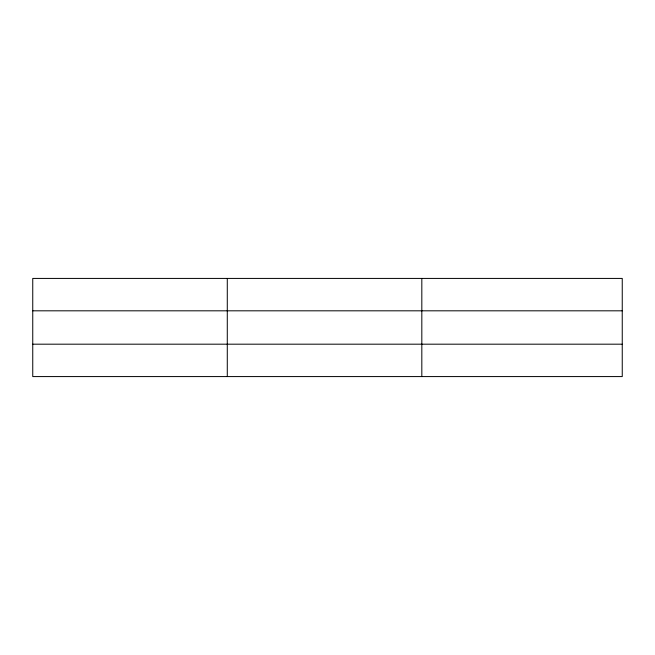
<?xml version="1.0" encoding="UTF-8"?>
<svg xmlns="http://www.w3.org/2000/svg" width="655" height="655" viewBox="0 0 655 655"><rect width="100%" height="100%" fill="white"/><g stroke="black" fill="none" stroke-linecap="round" stroke-linejoin="round"><path stroke-width="0.98" d="M227.285 376.576L227.285 278.424M421.82 376.576L421.82 278.424M622.25 344.186L622.25 376.576L32.75 376.576L32.75 278.424L622.25 278.424L622.25 344.186L32.75 344.186M32.75 310.814L622.25 310.814"/></g></svg>
